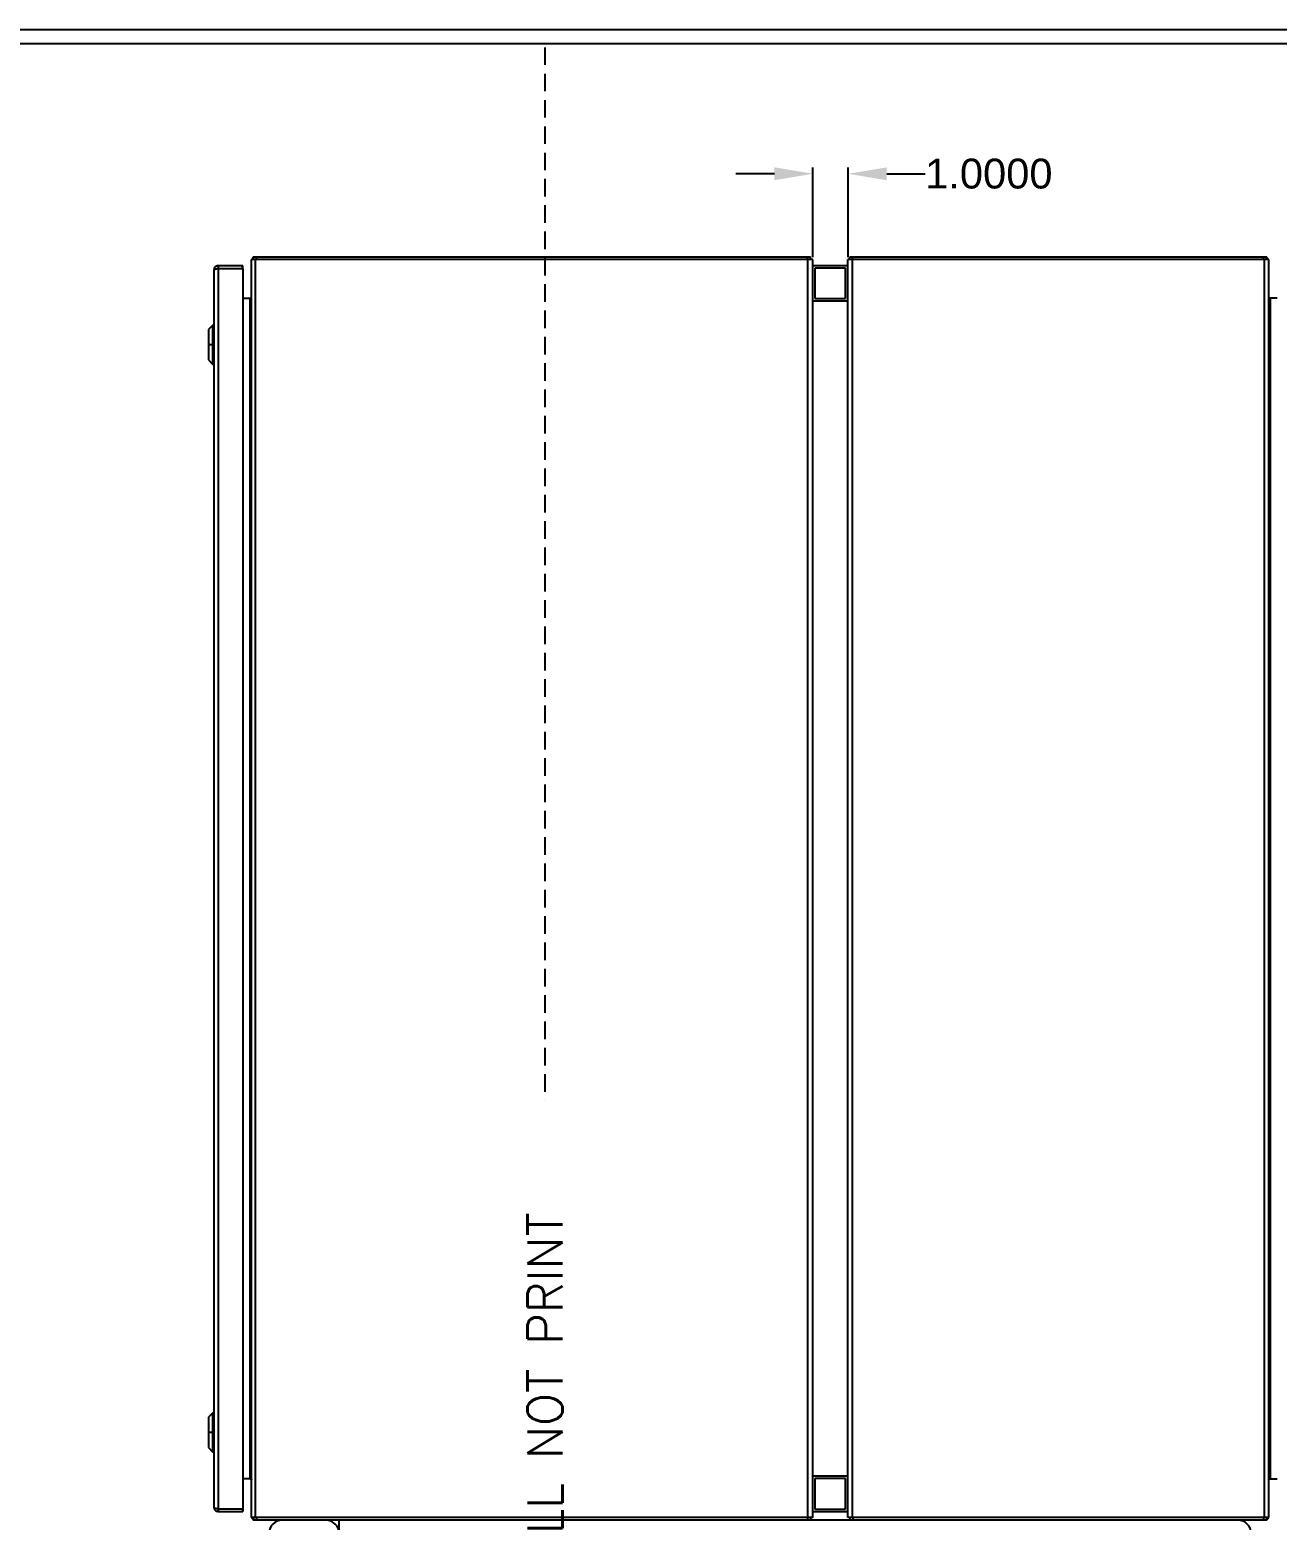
# Model space of a CAD drawing. Header units: inches. Extents: x 0 to 137, y 0 to 88.
# Drawn here: x 53.91 to 89.47, y 45.39 to 87.86 of the extents above; entities that cross this region are included whole.
import ezdxf
from ezdxf.enums import TextEntityAlignment as Align

# ---------------------------------------------------------------- set-up
doc = ezdxf.new("R2010")
doc.units = ezdxf.units.IN
doc.header["$MEASUREMENT"] = 0
doc.linetypes.add('HIDDEN2', pattern=[0.1875, 0.125, -0.0625])
doc.layers.add('MidPoint', color=210, linetype='HIDDEN2', plot=False)
doc.styles.add('Fields', font='simplex.shx', dxfattribs={"height": 0.185})
doc.styles.get("Standard").update_dxf_attribs({"font": 'arial.ttf'})
doc.dimstyles.get("Standard").update_dxf_attribs({"dimtxt": 0.18, "dimasz": 0.18, "dimexe": 0.18, "dimexo": 0.0625, "dimgap": 0.09, "dimtad": 0, "dimtih": 1, "dimtoh": 1, "dimdec": 4, "dimzin": 0, "dimdsep": 46, "dimtxsty": 'Standard', "dimcen": 0.09, "dimadec": 0, "dimazin": 0, "dimtfac": 1, "dimtdec": 4, "dimtofl": 0, "dimtmove": 0, "dimatfit": 3, "dimfxl": 1, "dimtolj": 1, "dimtzin": 0, "dimarcsym": 0})

# ---------------------------------------------------------------- blocks, each defined once
blk = doc.blocks.new('RG_Master_Ver_4_2_2')
at = {"color": 3}
blk.add_line((34.028, 21.856), (0.25, 21.856), dxfattribs=at)
blk.add_lwpolyline([(0, -0.044), (34.25, -0.044), (34.25, 21.956), (0, 21.956)], close=True, dxfattribs=at)
at = {"layer": 'MidPoint'}
blk.add_line((17.141, 21.831), (17.141, 14.331), dxfattribs=at)
at = {"style": 'Fields'}
for tag, p in [('DESCRIPTION_3', (13.116, 1.307)), ('DRN_3', (15.472, 1.307)), ('CHK_3', (16.529, 1.307)), ('APP_3', (17.552, 1.307)), ('DATE_3', (18.829, 1.307)), ('CUSTOMER', (28.997, 1.214)), ('DRAWING_DESC', (32.229, 1.246)), ('DESCRIPTION_2', (13.116, 0.951)), ('DRN_2', (15.472, 0.951)), ('CHK_2', (16.529, 0.951)), ('APP_2', (17.552, 0.951)), ('DATE_2', (18.829, 0.951)), ('SIZE', (30.715, 0.894)), ('DRAWING_#', (32.125, 0.894)), ('REV', (33.543, 0.894)), ('DESCRIPTION_1', (13.116, 0.596)), ('DRN_1', (15.472, 0.596)), ('CHK_1', (16.529, 0.596)), ('APP_1', (17.552, 0.596)), ('DATE_1', (18.829, 0.596)), ('PROJECT_#', (28.981, 0.581)), ('DRN_BY', (30.875, 0.524)), ('CHK_BY', (31.762, 0.524)), ('APP_BY', (32.75, 0.524)), ('SCALE', (33.652, 0.524)), ('PROJECT_NAME', (29.021, 0.176)), ('SHEETNUM', (32.753, 0.176)), ('TTL_SHTS', (33.547, 0.176))]:
    blk.add_attdef(tag, text='', height=0.125, dxfattribs=at).set_placement(p, align=Align.CENTER)
at = {"style": 'Fields', "flags": 9}
blk.add_attdef('WD_TB', (9.953, 0.194), '', height=0.0638, dxfattribs=at)
at = {"layer": 'MidPoint', "insert": (17.016, 9.206), "char_height": 0.25, "attachment_point": 1, "rotation": 90, "style": 'Fields'}
blk.add_mtext_dynamic_manual_height_columns('MIDPOINT WILL NOT PRINT', width=5.375, gutter_width=0.575, heights=[0], dxfattribs=at)
blk = doc.blocks.new('*D13')
at = {"color": 0, "lineweight": -2, "transparency": 16777216}
for p, q in [((75.134, 83.758), (74.034, 83.758)), ((76.234, 81.38), (76.234, 83.938)), ((77.235, 81.38), (77.235, 83.938)), ((78.335, 83.758), (79.435, 83.758))]:
    blk.add_line(p, q, dxfattribs=at)
at = {"color": 0, "transparency": 16777216}
for points in [[(75.134, 83.941), (75.134, 83.575), (76.234, 83.758)], [(78.335, 83.941), (78.335, 83.575), (77.235, 83.758)]]:
    blk.add_solid(points, dxfattribs=at)
at = {"layer": 'Defpoints', "color": 0, "transparency": 16777216}
for p in [(77.235, 83.758), (76.234, 81.317), (77.235, 81.317)]:
    blk.add_point(p, dxfattribs=at)
at = {"color": 0, "transparency": 16777216, "insert": (81.248, 83.758), "char_height": 0.85, "attachment_point": 5}
blk.add_mtext('\\A1;1.0000', dxfattribs=at)

msp = doc.modelspace()

# ---------------------------------------------------------------- linework, layer by layer
at = {"color": 7, "linetype": 'Continuous', "lineweight": 25}
for p, q in [((59.27448, 81.1375), (59.27448, 45.6375)), ((59.98248, 81.1375), (59.27448, 81.1375)), ((59.96748, 81.0625), (59.96748, 81.1375)), ((59.98248, 81.0625), (59.98248, 81.1375)), ((60.22548, 45.4625), (60.22548, 81.3125)), ((76.22548, 81.3125), (60.22548, 81.3125)), ((60.26335, 81.35668), (60.28848, 81.32931)), ((60.28848, 81.3875), (76.16248, 81.3875)), ((60.28848, 81.3125), (60.28848, 81.3875)), ((60.34248, 45.4625), (60.34248, 81.3125)), ((60.36848, 81.3125), (60.36848, 81.3875)), ((76.08248, 81.3125), (76.08248, 81.3875)), ((76.08948, 45.4625), (76.08948, 81.3125)), ((76.16248, 81.3125), (76.16248, 81.3875)), ((76.22548, 45.4625), (76.22548, 81.3125)), ((77.22548, 81.1375), (76.22548, 81.1375)), ((77.22548, 45.4625), (77.22548, 81.3125)), ((89.22548, 81.3125), (77.22548, 81.3125)), ((77.28848, 81.3875), (89.16248, 81.3875)), ((77.28848, 81.3125), (77.28848, 81.3875)), ((77.36148, 45.4625), (77.36148, 81.3125)), ((77.36848, 81.3125), (77.36848, 81.3875)), ((89.08248, 81.3125), (89.08248, 81.3875)), ((89.10848, 45.4625), (89.10848, 81.3125)), ((89.16248, 81.3125), (89.16248, 81.3875)), ((89.18761, 81.35668), (89.16248, 81.32931)), ((89.22548, 45.4625), (89.22548, 81.3125)), ((59.15748, 81.0205), (59.15748, 45.7545)), ((59.27448, 81.0625), (59.98248, 81.0625)), ((59.98248, 81.0475), (59.98248, 45.7275)), ((77.16048, 81.0725), (76.29048, 81.0725)), ((76.29048, 81.0725), (76.29048, 80.2025)), ((77.16048, 80.2025), (77.16048, 81.0725)), ((59.98248, 80.2125), (60.21866, 80.2125)), ((60.18348, 80.2125), (60.18348, 46.5625)), ((76.22548, 80.1375), (77.22548, 80.1375)), ((76.29048, 80.2025), (77.16048, 80.2025)), ((89.46848, 80.2125), (89.2323, 80.2125)), ((89.26748, 80.2125), (89.26748, 46.5625)), ((59.11811, 79.43868), (59, 79.32057)), ((59.15748, 79.43868), (59.11811, 79.43868)), ((59.11811, 79.43868), (59.11811, 78.33632)), ((59, 79.32057), (59, 78.45443)), ((59.15748, 78.8875), (59, 78.8875)), ((59, 78.45443), (59.11811, 78.33632)), ((59.11811, 78.33632), (59.15748, 78.33632)), ((59.11811, 48.43868), (59, 48.32057)), ((59.15748, 48.43868), (59.11811, 48.43868)), ((59.11811, 48.43868), (59.11811, 47.33632)), ((59, 48.32057), (59, 47.45443)), ((59.15748, 47.8875), (59, 47.8875)), ((59, 47.45443), (59.11811, 47.33632)), ((59.11811, 47.33632), (59.15748, 47.33632)), ((60.21866, 46.5625), (59.98248, 46.5625)), ((77.22548, 46.6375), (76.22548, 46.6375)), ((77.16048, 46.5725), (76.29048, 46.5725)), ((76.29048, 46.5725), (76.29048, 45.7025)), ((77.16048, 45.7025), (77.16048, 46.5725)), ((89.2323, 46.5625), (89.46848, 46.5625)), ((59.27448, 45.7125), (59.98248, 45.7125)), ((59.27448, 45.6375), (59.98248, 45.6375)), ((59.96748, 45.7125), (59.96748, 45.6375)), ((59.98248, 45.7125), (59.98248, 45.6375)), ((76.22548, 45.4625), (60.22548, 45.4625)), ((60.28848, 45.4625), (60.28848, 45.3875)), ((60.36848, 45.4625), (60.36848, 45.3875)), ((76.08248, 45.4625), (76.08248, 45.3875)), ((76.16248, 45.4625), (76.16248, 45.3875)), ((76.22548, 45.6375), (77.22548, 45.6375)), ((76.29048, 45.7025), (77.16048, 45.7025)), ((89.22548, 45.4625), (77.22548, 45.4625)), ((77.28848, 45.4625), (77.28848, 45.3875)), ((77.36848, 45.4625), (77.36848, 45.3875)), ((89.08248, 45.4625), (89.08248, 45.3875)), ((89.16248, 45.4625), (89.16248, 45.3875)), ((60.26335, 45.41832), (60.28848, 45.44569)), ((89.16248, 45.3875), (60.28848, 45.3875)), ((62.72548, 14.8875), (62.72548, 45.3875)), ((89.18761, 45.41832), (89.16248, 45.44569))]:
    msp.add_line(p, q, dxfattribs=at)
for centre, radius, start, end in [((60.34248, 81.2705), 0.117, 132.556918, 158.962779), ((89.10848, 81.2705), 0.117, 21.037221, 47.443082), ((59.96748, 81.0475), 0.015, 0, 90), ((60.18348, 80.2545), 0.042, 270, 326.900175), ((89.26748, 80.2545), 0.042, 213.099825, 270), ((60.18348, 46.5205), 0.042, 33.099825, 90), ((89.26748, 46.5205), 0.042, 90, 146.900175), ((59.96748, 45.7275), 0.015, 270, 360), ((60.34248, 45.5045), 0.117, 201.037221, 227.443082), ((89.10848, 45.5045), 0.117, 312.556918, 338.962779), ((61.10048, 45.0125), 0.375, 90, 180), ((62.35048, 45.0125), 0.375, 0, 90), ((88.35048, 45.0125), 0.375, 0, 90)]:
    msp.add_arc(centre, radius, start, end, dxfattribs=at)
for points, knots in [([(59.27448, 81.1375), (59.25915, 81.13574), (59.22849, 81.13222), (59.18981, 81.10517), (59.16276, 81.06649), (59.15924, 81.03583), (59.15748, 81.0205)], [0, 0, 0, 0, 0.24999999, 0.5, 0.75, 1, 1, 1, 1]), ([(60.26335, 81.35668), (60.26744, 81.36274), (60.27396, 81.3724), (60.28112, 81.38576), (60.28657, 81.38705), (60.28848, 81.3875)], [0, 0, 0, 0, 0.52126628, 0.83231258, 1, 1, 1, 1]), ([(89.18761, 81.35668), (89.1835, 81.36288), (89.17723, 81.37234), (89.17082, 81.38352), (89.16596, 81.38706), (89.16365, 81.38735), (89.16248, 81.3875)], [0, 0, 0, 0, 0.5221515, 0.79665947, 0.89720496, 1, 1, 1, 1]), ([(60.21866, 80.23156), (60.21842, 80.23073), (60.2178, 80.22854), (60.21965, 80.22549), (60.2208, 80.2236)], [0, 0, 0, 0, 0.38204429, 1, 1, 1, 1]), ([(60.21866, 80.2125), (60.21849, 80.21493), (60.21812, 80.22), (60.22289, 80.22677), (60.2245, 80.23219), (60.22548, 80.23551)], [0, 0, 0, 0, 0.26479233, 0.55123879, 1, 1, 1, 1]), ([(89.2323, 80.2125), (89.23253, 80.214), (89.23325, 80.21854), (89.22878, 80.22578), (89.22673, 80.23183), (89.22548, 80.23551)], [0, 0, 0, 0, 0.16187222, 0.49158502, 1, 1, 1, 1]), ([(89.2323, 80.23156), (89.2325, 80.23021), (89.23284, 80.22791), (89.23095, 80.22488), (89.23016, 80.22363)], [0, 0, 0, 0, 0.58501179, 1, 1, 1, 1]), ([(60.21866, 46.5625), (60.21843, 46.56102), (60.2177, 46.55647), (60.22218, 46.54922), (60.22424, 46.54316), (60.22548, 46.53949)], [0, 0, 0, 0, 0.16043742, 0.49175657, 1, 1, 1, 1]), ([(60.21866, 46.54344), (60.21846, 46.54479), (60.21812, 46.54709), (60.22001, 46.55012), (60.2208, 46.55138)], [0, 0, 0, 0, 0.5848834, 1, 1, 1, 1]), ([(89.2323, 46.5625), (89.23247, 46.56007), (89.23284, 46.555), (89.22807, 46.54823), (89.22646, 46.54281), (89.22548, 46.53949)], [0, 0, 0, 0, 0.26479233, 0.55123879, 1, 1, 1, 1]), ([(89.2323, 46.54344), (89.23254, 46.54428), (89.23316, 46.54647), (89.2313, 46.54953), (89.23016, 46.5514)], [0, 0, 0, 0, 0.38684374, 1, 1, 1, 1]), ([(59.15748, 45.7545), (59.15924, 45.73917), (59.16276, 45.70851), (59.18981, 45.66983), (59.22849, 45.64278), (59.25915, 45.63926), (59.27448, 45.6375)], [0, 0, 0, 0, 0.24999999, 0.5, 0.75, 1, 1, 1, 1]), ([(60.26335, 45.41832), (60.26746, 45.41212), (60.27373, 45.40265), (60.28016, 45.39146), (60.28502, 45.38794), (60.28732, 45.38765), (60.28848, 45.3875)], [0, 0, 0, 0, 0.52223433, 0.79768977, 0.89771001, 1, 1, 1, 1]), ([(89.18761, 45.41832), (89.18352, 45.41227), (89.17701, 45.40263), (89.16986, 45.38927), (89.16441, 45.38796), (89.16248, 45.3875)], [0, 0, 0, 0, 0.52124208, 0.83007025, 1, 1, 1, 1])]:
    msp.add_open_spline(points, degree=3, knots=knots, dxfattribs=at)
for points in [[(59.15748, 81.0205), (59.15924, 81.024), (59.16276, 81.031), (59.18981, 81.0415), (59.22849, 81.052), (59.25915, 81.059), (59.27448, 81.0625)], [(59.15748, 45.7545), (59.15924, 45.751), (59.16276, 45.744), (59.18981, 45.7335), (59.22849, 45.723), (59.25915, 45.716), (59.27448, 45.7125)]]:
    msp.add_open_spline(points, degree=3, dxfattribs=at)

# ---------------------------------------------------------------- block references
at = {"xscale": 4.00170457579782, "yscale": 4.00170457579782, "zscale": 4.00170457579782}
msp.add_blockref('RG_Master_Ver_4_2_2', (0, 0), dxfattribs=at)

# ---------------------------------------------------------------- dimensions: what is measured, and where the dimension line sits
at = {"color": 2}
dim = msp.add_linear_dim(base=(77.2348, 83.75804), p1=(76.23431, 81.31738), p2=(77.2348, 81.31738), text='1.0000', dimstyle='Standard', override={"dimtxt": 0.85, "dimasz": 1.1}, dxfattribs=at)
dim.commit()
dim.dimension.update_dxf_attribs({"geometry": '*D13', "text_midpoint": (81.24771, 83.75804)})

doc.saveas('drawing.dxf')
